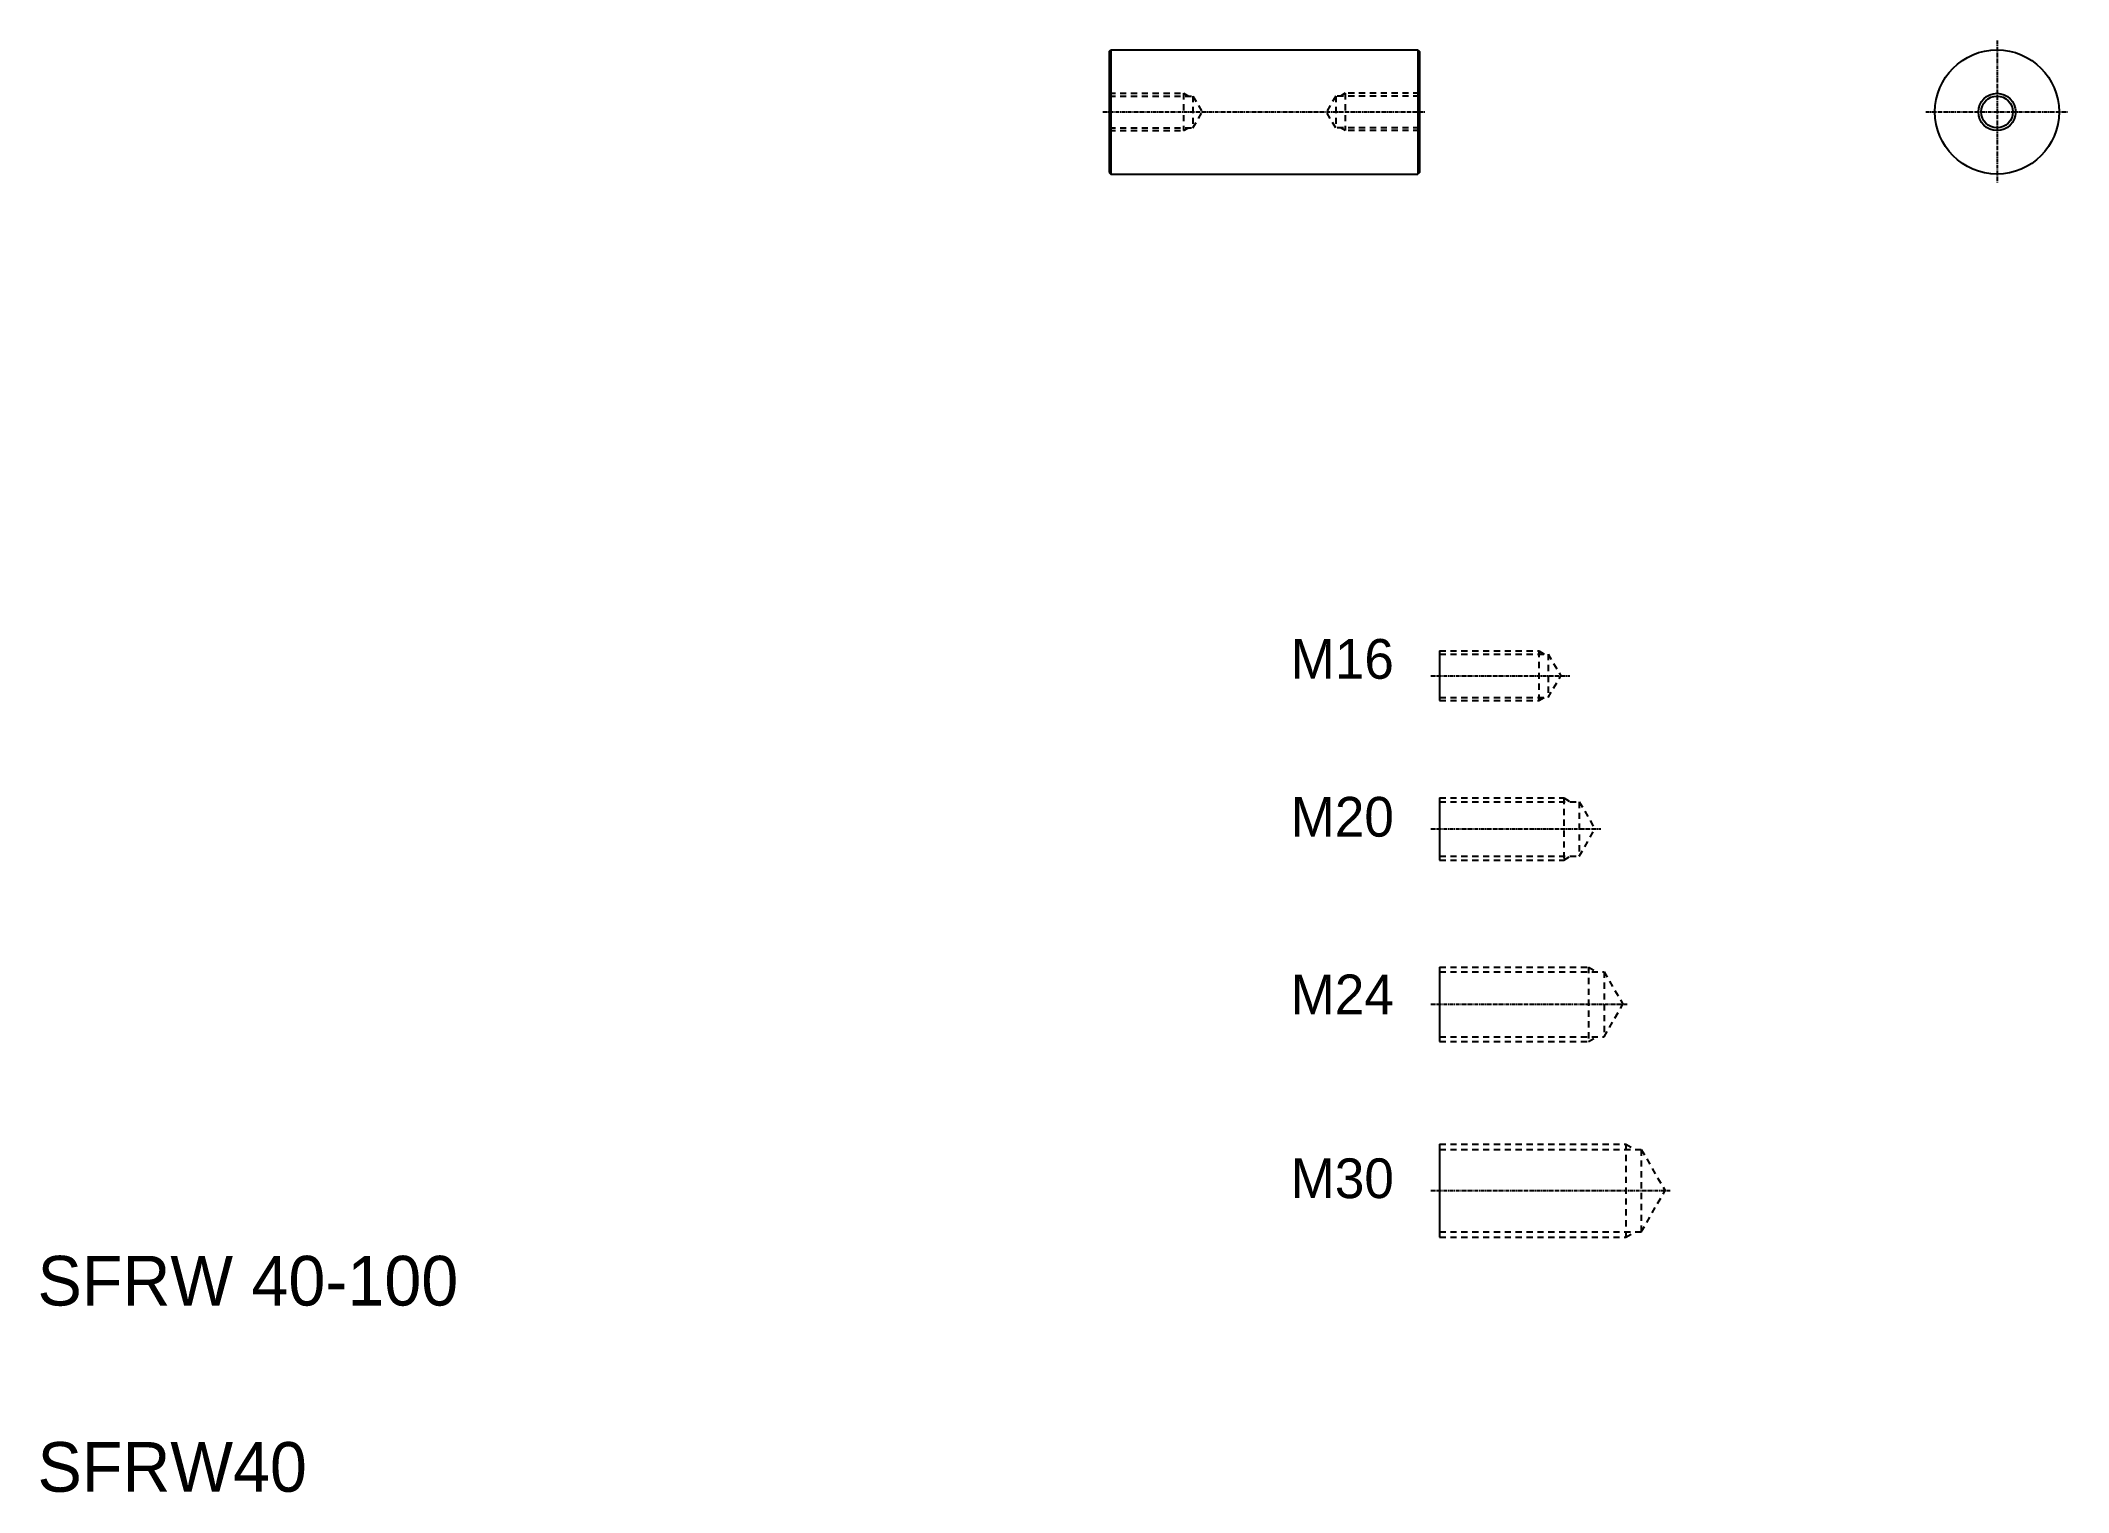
# Model space of a CAD drawing. Extents: x 83 to 736, y 72 to 540.
import ezdxf

# ---------------------------------------------------------------- set-up
doc = ezdxf.new("R2010")
doc.units = 0
doc.linetypes.add('CENTER', pattern=[2, 1.25, -0.25, 0.25, -0.25])
doc.linetypes.add('DASHED', pattern=[3.5, 2, -1.5])
doc.layers.get('0').update_dxf_attribs({"linetype": 'CONTINUOUS'})
doc.layers.add('CENTER', color=1, linetype='CENTER')

msp = doc.modelspace()

# ---------------------------------------------------------------- linework, layer by layer
at = {"color": 7, "linetype": 'CONTINUOUS'}
for p, q in [((427.05, 536.27), (427.55, 536.77)), ((427.05, 536.27), (427.05, 497.27)), ((427.55, 536.77), (526.55, 536.77)), ((427.55, 536.77), (427.55, 496.77)), ((526.55, 536.77), (526.55, 496.77)), ((526.55, 536.77), (527.05, 536.27)), ((527.05, 536.27), (527.05, 497.27)), ((427.05, 497.27), (427.55, 496.77)), ((427.55, 496.77), (526.55, 496.77)), ((527.05, 497.27), (526.55, 496.77)), ((533.52, 343.09), (533.52, 327.09)), ((533.52, 295.74), (533.52, 275.74)), ((533.52, 241.26), (533.52, 217.26)), ((533.52, 184.2), (533.52, 154.2))]:
    msp.add_line(p, q, dxfattribs=at)
at = {"color": 3, "linetype": 'DASHED'}
for p, q in [((427.05, 522.77), (451.05, 522.77)), ((451.05, 522.77), (451.05, 510.77)), ((451.05, 522.77), (452.57, 521.89)), ((503.05, 522.77), (501.54, 521.89)), ((503.05, 522.77), (503.05, 510.77)), ((527.05, 522.77), (503.05, 522.77)), ((427.05, 521.89), (454.05, 521.89)), ((454.05, 521.89), (457.01, 516.77)), ((454.05, 521.89), (454.05, 511.64)), ((454.05, 511.64), (457.01, 516.77)), ((500.05, 521.89), (497.09, 516.77)), ((500.05, 511.64), (497.09, 516.77)), ((500.05, 521.89), (500.05, 511.64)), ((527.05, 521.89), (500.05, 521.89)), ((427.05, 511.64), (454.05, 511.64)), ((427.05, 510.77), (451.05, 510.77)), ((451.05, 510.77), (452.57, 511.64)), ((527.05, 511.64), (500.05, 511.64)), ((503.05, 510.77), (501.54, 511.64)), ((527.05, 510.77), (503.05, 510.77)), ((533.52, 343.09), (565.52, 343.09)), ((533.52, 342.09), (568.52, 342.09)), ((565.52, 343.09), (567.25, 342.09)), ((565.52, 343.09), (565.52, 327.09)), ((568.52, 342.09), (572.56, 335.09)), ((568.52, 342.09), (568.52, 328.09)), ((568.52, 328.09), (572.56, 335.09)), ((533.52, 328.09), (568.52, 328.09)), ((533.52, 327.09), (565.52, 327.09)), ((565.52, 327.09), (567.25, 328.09)), ((533.52, 295.74), (573.52, 295.74)), ((533.52, 294.49), (578.52, 294.49)), ((573.52, 295.74), (573.52, 275.74)), ((573.52, 295.74), (575.68, 294.49)), ((578.52, 294.49), (583.57, 285.74)), ((578.52, 294.49), (578.52, 276.99)), ((578.52, 276.99), (583.57, 285.74)), ((533.52, 276.99), (578.52, 276.99)), ((533.52, 275.74), (573.52, 275.74)), ((573.52, 275.74), (575.68, 276.99)), ((533.52, 241.26), (581.52, 241.26)), ((533.52, 239.76), (586.52, 239.76)), ((581.52, 241.26), (581.52, 217.26)), ((581.52, 241.26), (584.12, 239.76)), ((586.52, 239.76), (592.58, 229.26)), ((586.52, 239.76), (586.52, 218.76)), ((586.52, 218.76), (592.58, 229.26)), ((533.52, 218.76), (586.52, 218.76)), ((533.52, 217.26), (581.52, 217.26)), ((581.52, 217.26), (584.12, 218.76)), ((533.52, 184.2), (593.52, 184.2)), ((593.52, 184.2), (593.52, 154.2)), ((593.52, 184.2), (596.55, 182.45)), ((533.52, 182.45), (598.52, 182.45)), ((598.52, 182.45), (598.52, 155.95)), ((598.52, 182.45), (606.17, 169.2)), ((598.52, 155.95), (606.17, 169.2)), ((533.52, 155.95), (598.52, 155.95)), ((533.52, 154.2), (593.52, 154.2)), ((593.52, 154.2), (596.55, 155.95))]:
    msp.add_line(p, q, dxfattribs=at)
for p, q in [((527.05, 526.52), (527.05, 526.52)), ((527.05, 516.77), (527.05, 516.77))]:
    msp.add_line(p, q)
at = {"color": 7, "linetype": 'CONTINUOUS'}
for radius in [20, 5.12]:
    msp.add_circle((713.14, 516.77), radius, dxfattribs=at)
at = {"color": 3, "linetype": 'CONTINUOUS'}
msp.add_circle((713.14, 516.77), 6, dxfattribs=at)
at = {"layer": 'CENTER', "color": 1, "linetype": 'CENTER'}
for p, q in [((713.14, 539.77), (713.14, 493.77)), ((425.05, 516.77), (529.05, 516.77)), ((690.14, 516.77), (736.14, 516.77)), ((530.73, 335.09), (575.52, 335.09)), ((530.73, 285.74), (585.52, 285.74)), ((530.73, 229.26), (593.93, 229.26)), ((530.73, 169.2), (607.86, 169.2))]:
    msp.add_line(p, q, dxfattribs=at)

# ---------------------------------------------------------------- texts
for s, height, p in [('M16', 12.8, (485.5, 334.13)), ('M20', 12.8, (485.5, 283.27)), ('M24', 12.8, (485.5, 226.04)), ('M30', 12.8, (485.5, 166.79)), ('SFRW 40-100', 16, (81.76, 132.19)), ('SFRW40', 16, (81.76, 72.19))]:
    msp.add_text(s, height=height).set_placement(p)

doc.saveas('drawing.dxf')
